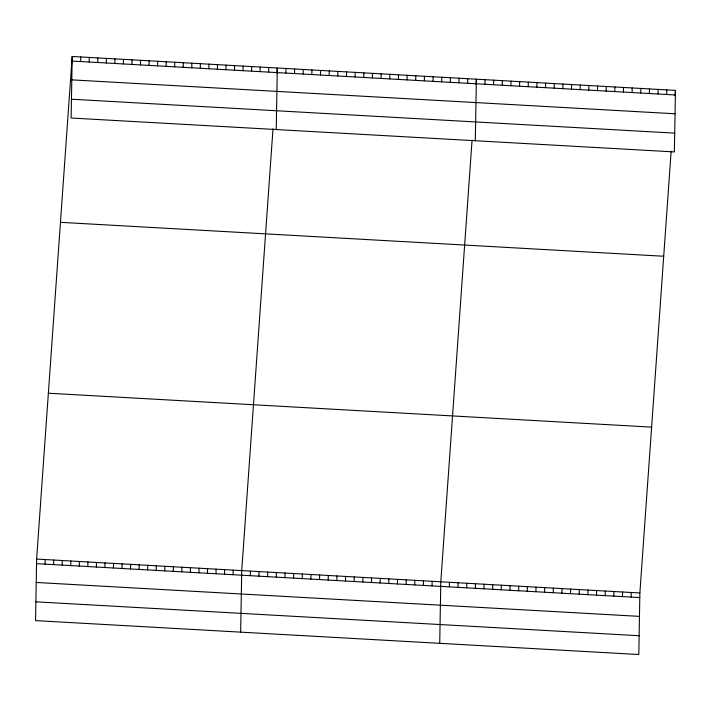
<?xml version="1.0" encoding="UTF-8"?>
<svg xmlns="http://www.w3.org/2000/svg" width="711" height="711" viewBox="0 0 711 711"><rect width="100%" height="100%" fill="white"/><g stroke="black" fill="none" stroke-linecap="round" stroke-linejoin="round"><path stroke-width="1.07" d="M72.193 56.48L71.127 118.017L674.375 151.923L675.45 90.386L72.193 56.48L36.625 559.077L35.55 620.614L638.807 654.52L639.873 592.983L671.148 151.167M45.086 564.152L45.166 559.557M53.636 564.632L53.716 560.037M62.186 565.112L62.266 560.517M70.727 565.592L70.807 560.997M80.663 61.555L80.743 56.96M79.277 566.072L79.356 561.477M89.213 62.035L89.293 57.44M87.817 566.551L87.897 561.957M97.754 62.515L97.834 57.92M96.367 567.031L96.447 562.437M106.303 62.995L106.383 58.4M104.917 567.511L104.997 562.916M114.844 63.475L114.924 58.88M113.458 567.991L113.538 563.396M123.394 63.954L123.474 59.36M122.008 568.471L122.088 563.876M131.944 64.434L132.024 59.84M130.548 568.951L130.628 564.356M140.485 64.914L140.565 60.319M139.098 569.431L139.178 564.836M149.034 65.394L149.114 60.799M147.639 569.911L147.719 565.316M157.575 65.874L157.655 61.279M156.189 570.391L156.269 565.805M166.125 66.354L166.205 61.759M164.739 570.88L164.819 566.285M174.666 66.834L174.746 62.239M173.28 571.36L173.36 566.765M183.216 67.314L183.296 62.719M181.829 571.84L181.909 567.245M191.766 67.794L191.846 63.199M190.37 572.319L190.45 567.725M200.306 68.274L200.386 63.679M198.92 572.799L199 568.205M208.856 68.754L208.936 64.159M207.47 573.279L207.55 568.684M217.397 69.234L217.477 64.639M216.011 573.759L216.091 569.164M225.947 69.714L226.027 65.119M224.56 574.239L224.64 569.644M234.497 70.193L234.577 65.599M233.101 574.719L233.181 570.124M243.038 70.682L243.118 66.087M240.656 632.141L241.731 570.604L272.997 128.789M251.587 71.162L251.667 66.567M250.308 575.688L250.388 571.093M260.128 71.642L260.208 67.047M258.964 576.168L259.044 571.582M268.678 72.122L268.758 67.527M267.612 576.657L267.7 572.062M276.232 129.544L277.308 68.007L276.935 73.153M276.268 577.145L276.348 572.551M285.875 73.082L285.955 68.487M284.924 577.634L285.004 573.039M294.532 73.571L294.612 68.976M293.581 578.114L293.661 573.519M303.188 74.06L303.268 69.465M302.237 578.603L302.317 574.008M311.845 74.548L311.925 69.954M310.894 579.092L310.974 574.497M320.501 75.028L320.581 70.433M319.55 579.581L319.63 574.986M329.157 75.517L329.237 70.922M328.206 580.06L328.286 575.466M337.814 76.006L337.894 71.411M336.863 580.549L336.943 575.954M346.47 76.495L346.55 71.9M345.51 581.038L345.59 576.443M355.118 76.975L355.198 72.38M354.167 581.527L354.247 576.932M363.774 77.463L363.854 72.869M362.823 582.007L362.903 577.412M372.431 77.952L372.511 73.357M371.48 582.496L371.56 577.901M381.087 78.441L381.167 73.846M380.136 582.984L380.216 578.39M389.744 78.921L389.824 74.326M388.793 583.473L388.873 578.878M398.4 79.41L398.48 74.815M397.449 583.953L397.529 579.358M407.056 79.899L407.136 75.304M406.105 584.442L406.185 579.847M415.713 80.387L415.793 75.793M414.753 584.931L414.833 580.336M424.36 80.867L424.44 76.273M423.409 585.42L423.489 580.825M433.017 81.356L433.097 76.761M432.066 585.9L432.146 581.305M441.673 81.845L441.753 77.25M439.727 643.331L440.802 581.794L472.077 139.978M450.33 82.334L450.41 77.739M449.379 586.877L449.459 582.282M458.986 82.814L459.066 78.219M458.035 587.366L458.115 582.771M467.642 83.303L467.722 78.708M466.692 587.846L466.772 583.251M475.303 140.734L476.379 79.197L476.015 84.342M475.348 588.335L475.428 583.74M484.955 84.28L485.035 79.685M484.004 588.824L484.084 584.229M493.603 84.76L493.692 80.165M492.652 589.312L492.732 584.718M502.259 85.249L502.339 80.654M501.308 589.792L501.388 585.197M510.916 85.738L510.996 81.143M509.965 590.281L510.045 585.686M519.572 86.227L519.652 81.632M518.621 590.77L518.701 586.175M528.229 86.706L528.309 82.112M527.278 591.259L527.358 586.664M536.885 87.195L536.965 82.6M535.934 591.739L536.014 587.144M545.541 87.684L545.621 83.089M544.59 592.227L544.67 587.633M554.198 88.164L554.278 83.578M553.247 592.716L553.327 588.121M562.854 88.653L562.934 84.058M561.894 593.196L561.974 588.61M571.502 89.142L571.582 84.547M570.551 593.685L570.631 589.09M580.158 89.63L580.238 85.036M579.207 594.174L579.287 589.579M588.815 90.11L588.895 85.524M587.864 594.663L587.944 590.068M597.471 90.599L597.551 86.004M596.52 595.143L596.6 590.548M606.128 91.088L606.207 86.493M605.177 595.631L605.257 591.037M614.784 91.577L614.864 86.982M613.833 596.12L613.913 591.525M623.44 92.057L623.52 87.462M622.489 596.609L622.569 592.014M632.097 92.546L632.177 87.951M631.137 597.089L631.217 592.494M640.744 93.034L640.824 88.44M649.401 93.523L649.481 88.928M658.057 94.003L658.137 89.408M666.714 94.492L666.794 89.897M675.086 95.532L675.45 90.386M72.113 61.066L675.37 94.981M71.793 79.863L675.041 113.769M71.456 99.22L674.703 133.135M60.462 222.33L663.71 256.244M48.366 393.219L651.614 427.124M36.625 559.077L639.873 592.983M36.545 563.672L639.793 597.578M36.217 582.46L639.465 616.375M35.879 601.826L639.127 635.732"/></g></svg>
